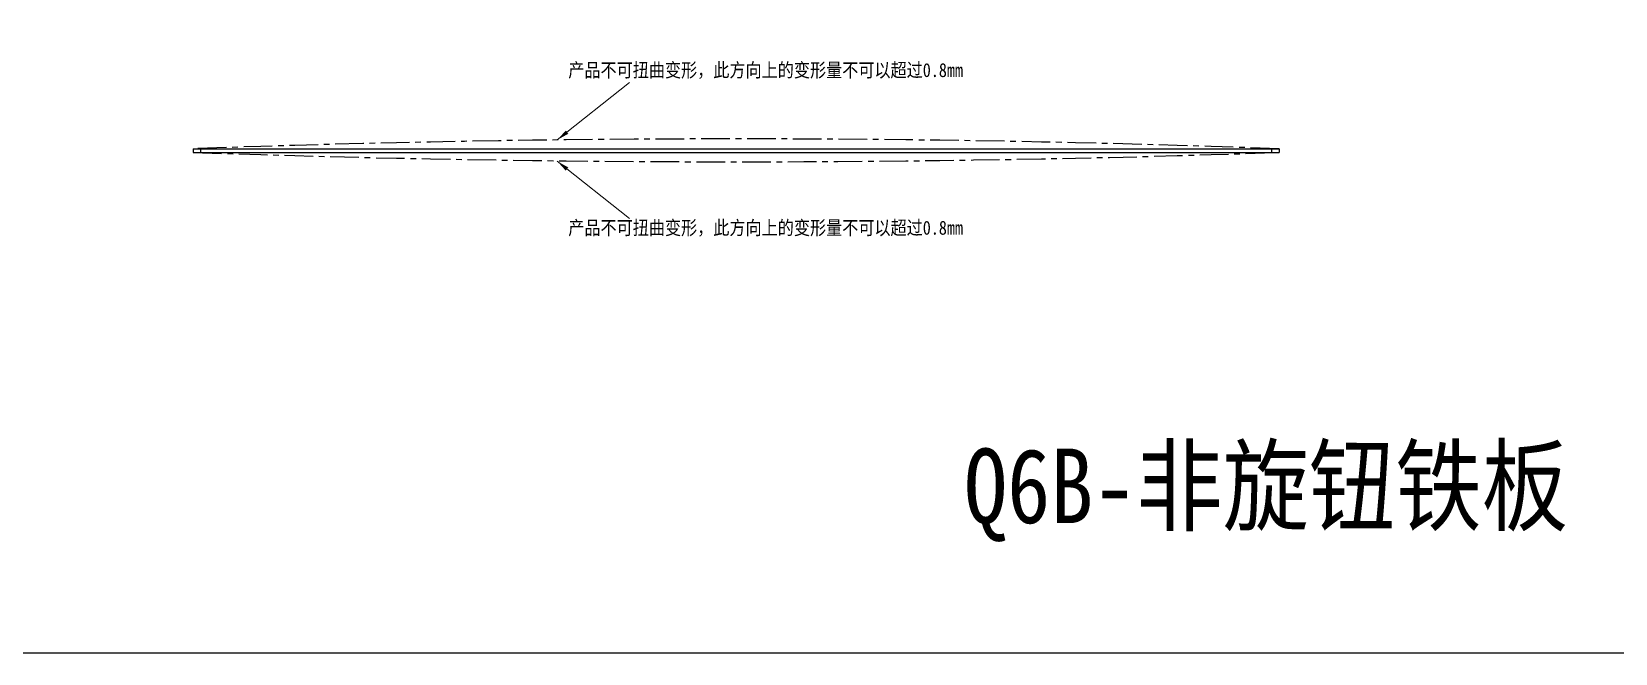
# Model space of a CAD drawing. Header units: millimetres. Extents: x 2158 to 4802, y -120 to 609.
# Drawn here: x 2822 to 3460, y -120 to 130 of the extents above; entities that cross this region are included whole.
import ezdxf

# ---------------------------------------------------------------- set-up
doc = ezdxf.new("R2010")
doc.units = ezdxf.units.MM
doc.header["$LTSCALE"] = 30.734
doc.linetypes.add('CENTER', pattern=[0.6, 0.375, -0.075, 0.075, -0.075])
doc.layers.get('0').update_dxf_attribs({"linetype": 'CONTINUOUS'})
doc.layers.add('dim', color=82, linetype='CONTINUOUS', lineweight=9)
doc.styles.get("Standard").update_dxf_attribs({"font": 'txt', "width": 0.85})
doc.dimstyles.new('YanXiu', dxfattribs={"dimscale": 2.5, "dimtxt": 3, "dimasz": 2, "dimexe": 0.66, "dimexo": 0.66, "dimgap": 0.66, "dimtad": 0, "dimdsep": 46, "dimtxsty": 'STANDARD', "dimcen": 0, "dimclrd": 3, "dimclre": 6, "dimclrt": 3, "dimazin": 2, "dimtm": 1e-09, "dimtfac": 1, "dimtofl": 0, "dimtmove": 0, "dimatfit": 3, "dimfxl": 1, "dimlwd": 5, "dimlwe": 5, "dimarcsym": 0})

msp = doc.modelspace()

# ---------------------------------------------------------------- linework, layer by layer
for p, q in [((2887.05209, 82.73429), (3324.59278, 82.73429)), ((2887.05209, 82.73429), (2887.05209, 81.23429)), ((2887.05209, 81.23429), (3324.59278, 81.23429)), ((2890.05209, 82.86186), (2890.05209, 81.11345)), ((3321.59278, 82.73429), (3321.59278, 81.23429)), ((3324.59278, 82.73429), (3324.59278, 81.23429))]:
    msp.add_line(p, q)
msp.add_lwpolyline([(2158.44946, 609.0399), (3480.31401, 609.0399), (3480.31401, -120.35237), (2158.44946, -120.35237)], close=True)
at = {"linetype": 'CENTER'}
for centre, radius, start, end in [((3105.82244, -5962.05675), 6048.74856, 87.927281695, 92.072718305), ((3105.82244, 6462.80815), 6385.32266, 268.036579868, 271.963420132)]:
    msp.add_arc(centre, radius, start, end, dxfattribs=at)

# ---------------------------------------------------------------- texts
at = {"attachment_point": 1}
for s, insert, char_height, own_width in [('{\\fSimSun|b0|i0|c134|p2;\\C4;产品不可扭曲变形，此方向上的变形量不可以超过0.8mm}', (3038.22672, 117.19164), 5.6, 166.7570141), ('{\\fSimSun|b0|i0|c134|p2;\\C4;产品不可扭曲变形，此方向上的变形量不可以超过0.8mm}', (3038.22672, 53.73143), 5.6, 166.7570141), ('{\\fSimSun|b0|i0|c134|p2;\\C1;Q6B-非旋钮铁板}', (3197.71195, -37.95631), 30, 350.4413512)]:
    msp.add_mtext_dynamic_manual_height_columns(s, width=11.9400362, gutter_width=1, heights=[0], dxfattribs=dict(at, insert=insert, char_height=char_height)).dxf.set("width", own_width)

# ---------------------------------------------------------------- leaders
at = {"layer": 'dim'}
for points in [[(3033.80932, 86.30316), (3062.92771, 109.33617)], [(3033.80932, 77.66541), (3062.92771, 54.63241)]]:
    msp.add_leader(points, dimstyle='YanXiu', override={"dimtxt": 2.5, "dimexe": 0.49975, "dimexo": 0.49975, "dimgap": 0.49975, "dimtad": 0}, dxfattribs=at)

doc.saveas('drawing.dxf')
